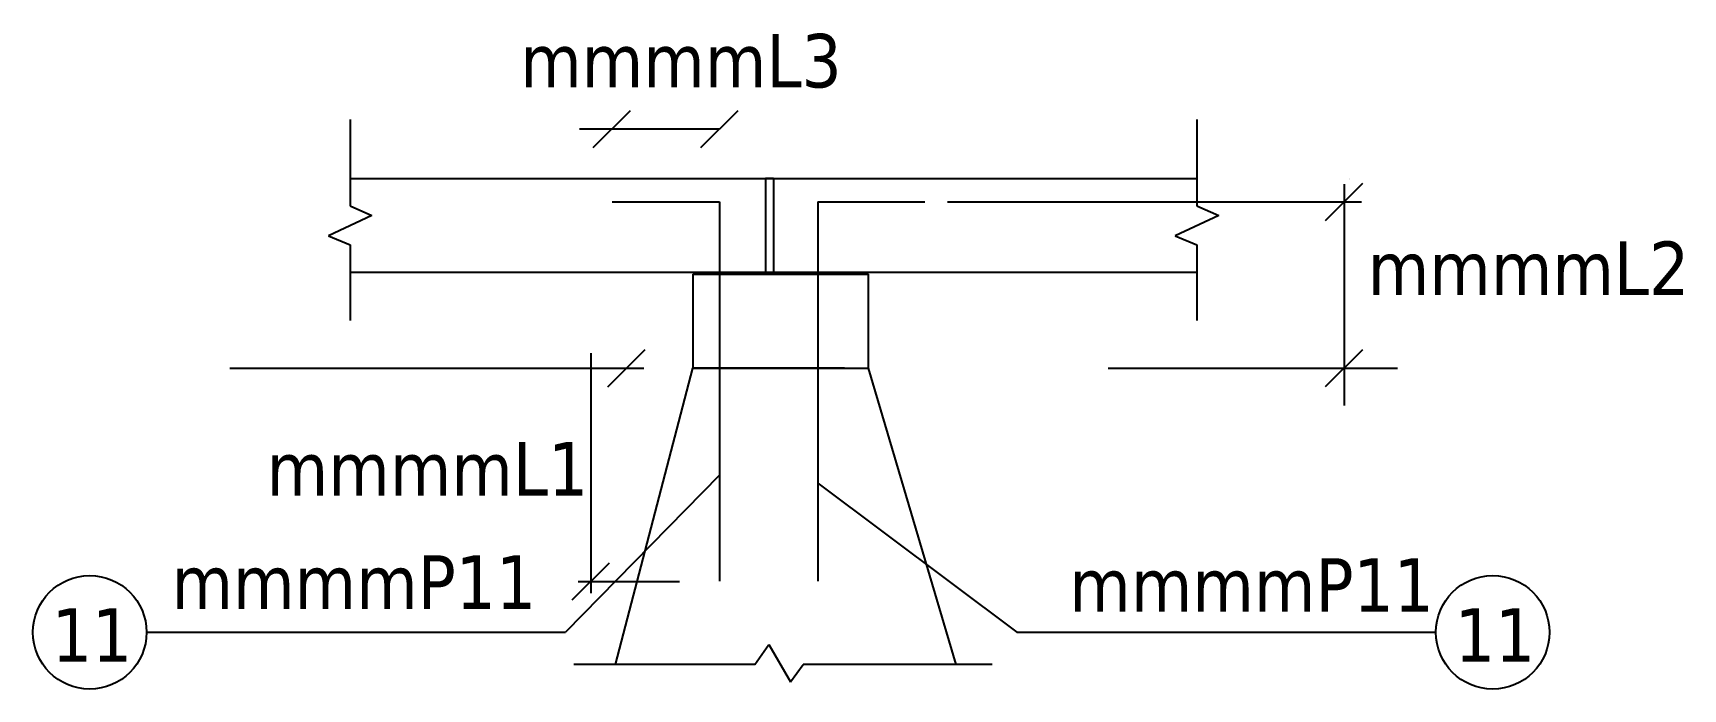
# Model space of a CAD drawing. Header units: millimetres. Extents: x 10232 to 18058, y 4209 to 7324.
import ezdxf

# ---------------------------------------------------------------- set-up
doc = ezdxf.new("R2010")
doc.units = ezdxf.units.MM
doc.layers.add('text', color=7, linetype='Continuous', lineweight=15)
doc.styles.add('tahoma', font='tahoma.ttf')

msp = doc.modelspace()

# ---------------------------------------------------------------- linework, layer by layer
for p, q in [((11735.6, 6913.1), (11735.6, 6503.5)), ((12889.5, 6779.8), (13066.3, 6956.6)), ((13399.2, 6779.8), (13576, 6956.6)), ((15752.7, 6913.1), (15752.7, 6503.5)), ((16362.8, 6434.4), (16539.6, 6611.2)), ((11735.6, 6503.5), (11839.5, 6457)), ((12979.5, 6522.8), (13487.6, 6522.8)), ((13487.6, 6522.8), (13487.6, 4721.9)), ((13953.8, 6522.8), (13953.8, 4721.9)), ((13953.8, 6522.8), (14461.9, 6522.8)), ((15752.7, 6503.5), (15856.6, 6457)), ((11839.5, 6457), (11632.9, 6361.4)), ((15856.6, 6457), (15650, 6361.4)), ((11632.9, 6361.4), (11735.6, 6319.1)), ((15650, 6361.4), (15752.7, 6319.1)), ((11735.6, 6319.1), (11735.6, 5959.4)), ((15752.7, 6319.1), (15752.7, 5959.4)), ((13361.6, 6178.5), (14194.1, 6178.5)), ((12958.1, 5644.8), (13134.9, 5821.6)), ((16362.8, 5645), (16539.6, 5821.7)), ((12789.3, 4632.3), (12966, 4809.1)), ((13656.4, 4326.6), (13722.3, 4421.3)), ((13722.3, 4421.3), (13825.2, 4242.9)), ((13825.2, 4242.9), (13885.4, 4326.6))]:
    msp.add_line(p, q)
at = {"layer": 'text', "color": 0, "lineweight": -3}
for p, q in [((13487.6, 6868.2), (12824.6, 6868.2)), ((13656.4, 4326.6), (12796.3, 4326.6)), ((14781.9, 4326.6), (13885.4, 4326.6))]:
    msp.add_line(p, q, dxfattribs=at)
at = {"layer": 'text', "lineweight": -3}
for p, q in [((11735.6, 6633.4), (13744.1, 6633.4)), ((13706.6, 6633.4), (13706.6, 6186.7)), ((13744.1, 6633.4), (13706.6, 6633.4)), ((13744.1, 6633.4), (13744.2, 6186.7)), ((13744.1, 6633.4), (15752.7, 6633.4)), ((13744.2, 6633.4), (13744.2, 6186.7)), ((16451.2, 6606.2), (16451.2, 5555.3)), ((14569.7, 6522.8), (16533.2, 6522.8)), ((13744.2, 6186.7), (11735.6, 6186.7)), ((13744.2, 6186.7), (13361.6, 6186.7)), ((15752.7, 6186.7), (13744.1, 6186.7)), ((13361.6, 6178.5), (13361.6, 5733.4)), ((14194.1, 5733.4), (14194.1, 6178.5)), ((12877.6, 5804), (12877.6, 4664.2)), ((11165, 5733.2), (13128.5, 5733.2)), ((12994, 4326.6), (13361.6, 5733.4)), ((14080.5, 5733.4), (13361.6, 5733.4)), ((13361.6, 5733.4), (14194.1, 5733.4)), ((14610.9, 4326.6), (14194.1, 5733.4)), ((15331.1, 5733.4), (16703.5, 5733.4)), ((13487.6, 5224.3), (12758.3, 4478.7)), ((13953.8, 5186.2), (14898.3, 4478.7)), ((12816.9, 4720.7), (13298.9, 4720.7)), ((10770.2, 4478.7), (12758.3, 4478.7)), ((14898.3, 4478.7), (16886.5, 4478.7))]:
    msp.add_line(p, q, dxfattribs=at)
for centre in [(10500.9, 4478.7), (17155.7, 4478.7)]:
    msp.add_circle(centre, 269.2, dxfattribs=at)
for points in [[(16475.9, 6629.6), (16477.1, 6629.6), (16476.5, 6633.4)], [(13365.4, 5273.6), (13365.4, 5272.4), (13361.6, 5273)]]:
    msp.add_solid(points, dxfattribs=at)

# ---------------------------------------------------------------- texts
at = {"layer": 'text', "lineweight": -3, "style": 'tahoma'}
for s, p in [('mmmmL3', (12542.4, 7065.5)), ('mmmmL2', (16562.8, 6080.2)), ('mmmmL1', (11340.1, 5127.9)), ('mmmmP11', (10888.6, 4590.1)), ('mmmmP11', (15146.9, 4576.2)), ('11', (10321.1, 4339)), ('11', (16975.8, 4339))]:
    msp.add_text(s, height=254.05, dxfattribs=at).set_placement(p)

doc.saveas('drawing.dxf')
